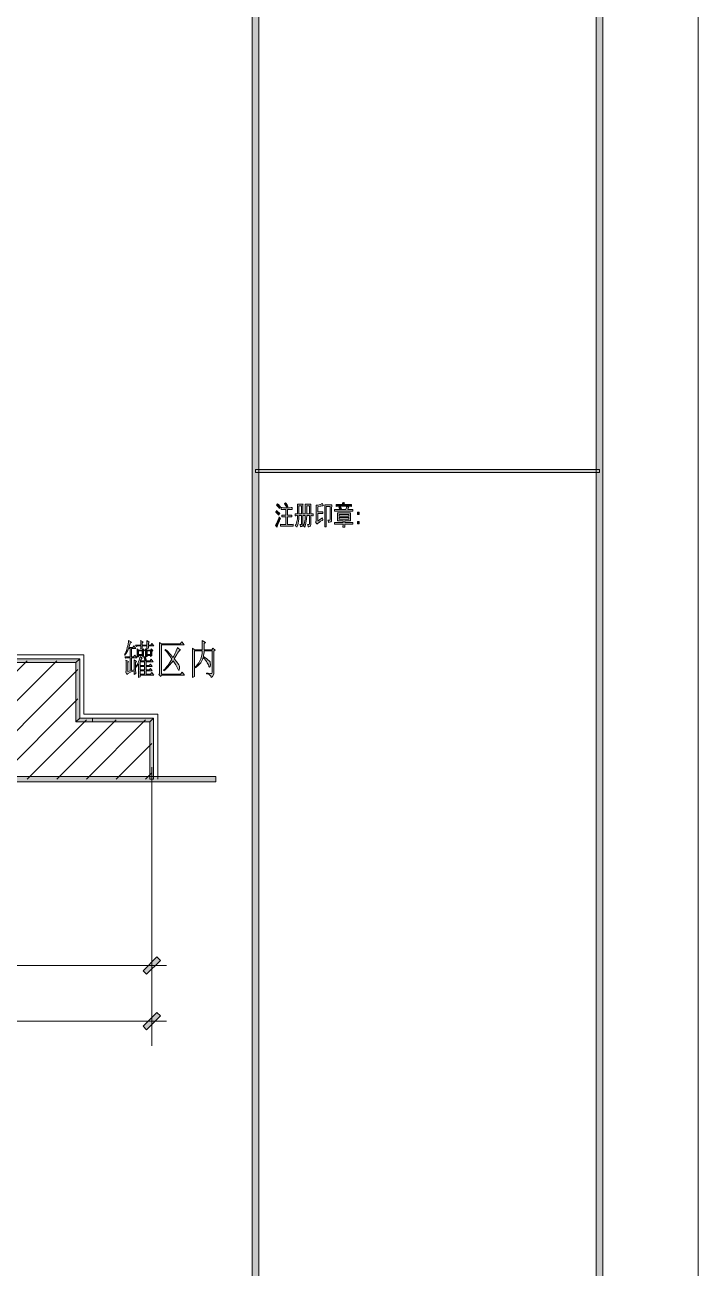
# Model space of a CAD drawing. Header units: millimetres. Extents: x 0 to 586, y 0 to 414.
# Drawn here: x 518.3 to 585.6, y 126.9 to 251.2 of the extents above; entities that cross this region are included whole.
import ezdxf

# ---------------------------------------------------------------- set-up
doc = ezdxf.new("R2010")
doc.units = ezdxf.units.MM

msp = doc.modelspace()

# ---------------------------------------------------------------- hatches: boundary and pattern name
h = msp.add_hatch(color=0)
h.dxf.hatch_style = 2
h.paths.add_polyline_path([(541.736139, 9.860139), (541.048222, 9.860139), (541.048222, 404.223361), (541.736139, 404.223361)])
h = msp.add_hatch(color=0)
h.dxf.hatch_style = 2
h.paths.add_polyline_path([(576.117861, 9.514417), (575.429944, 10.205861), (575.429944, 403.877639), (576.117861, 404.569083)])
h = msp.add_hatch(color=0)
h.dxf.hatch_style = 2
h.paths.add_polyline_path([(541.390417, 206.466722), (541.390417, 206.763056), (575.772139, 206.763056), (575.772139, 206.466722)])
h = msp.add_hatch(color=0)
h.dxf.hatch_style = 2
h.paths.add_polyline_path([(543.4965, 202.649667), (543.588222, 202.572056), (543.746972, 202.434472), (543.814, 202.370972), (543.792833, 202.335694), (543.743444, 202.243972), (543.715222, 202.187528), (543.641139, 202.275722), (543.485917, 202.423889), (543.404778, 202.487389), (543.429472, 202.515611), (543.475333, 202.600278)])
h = msp.add_hatch(color=0)
h.dxf.hatch_style = 2
h.paths.add_polyline_path([(543.59175, 203.341111), (543.683472, 203.249389), (543.828111, 203.083583), (543.8775, 203.013028), (543.842222, 202.97775), (543.789306, 202.900139), (543.768139, 202.857806), (543.704639, 202.960111), (543.56, 203.125917), (543.482389, 203.185889), (543.510611, 203.224694), (543.563528, 203.302306)])
h = msp.add_hatch(color=0)
h.dxf.hatch_style = 2
h.paths.add_polyline_path([(544.720639, 202.938944), (544.794722, 202.938944), (544.964056, 202.946), (545.059306, 202.949528), (545.059306, 202.7555), (544.957, 202.759028), (544.791194, 202.766083), (544.727694, 202.766083), (544.572472, 202.766083), (544.572472, 202.198111), (544.720639, 202.198111), (544.787667, 202.198111), (544.939361, 202.201639), (545.031083, 202.208694), (545.031083, 202.011139), (544.946417, 202.018194), (544.791194, 202.021722), (544.720639, 202.021722), (544.572472, 202.021722), (544.572472, 201.270306), (544.7665, 201.270306), (544.858222, 201.270306), (545.05225, 201.273833), (545.154556, 201.277361), (545.154556, 201.083333), (545.05225, 201.086861), (544.865278, 201.093917), (544.773556, 201.093917), (544.209111, 201.093917), (544.110333, 201.093917), (543.944528, 201.086861), (543.8775, 201.083333), (543.8775, 201.277361), (543.937472, 201.273833), (544.110333, 201.270306), (544.216167, 201.270306), (544.41725, 201.270306), (544.41725, 202.021722), (544.293778, 202.021722), (544.223222, 202.021722), (544.082111, 202.018194), (544.015083, 202.011139), (544.015083, 202.208694), (544.082111, 202.201639), (544.22675, 202.198111), (544.304361, 202.198111), (544.41725, 202.198111), (544.41725, 202.766083), (544.272611, 202.766083), (544.195, 202.766083), (544.039778, 202.759028), (543.962167, 202.7555), (543.962167, 202.949528), (544.039778, 202.946), (544.198528, 202.938944), (544.279667, 202.938944)])
h = msp.add_hatch(color=0)
h.dxf.hatch_style = 2
h.paths.add_polyline_path([(544.272611, 203.312889), (544.297306, 203.337583), (544.35375, 203.397556), (544.378444, 203.436361), (544.431361, 203.379917), (544.554833, 203.214111), (544.628917, 203.10475), (544.597167, 203.073), (544.533667, 203.005972), (544.505444, 202.970694), (544.438417, 203.080056), (544.322, 203.249389)])
h = msp.add_hatch(color=0)
h.paths.add_polyline_path([(546.135278, 203.302306), (546.13175, 203.224694), (546.128222, 203.037722), (546.128222, 202.928361), (546.128222, 202.321583), (546.368111, 202.321583), (546.368111, 202.938944), (546.368111, 203.037722), (546.364583, 203.217639), (546.361056, 203.302306), (546.932556, 203.302306), (546.929028, 203.228222), (546.9255, 203.044778), (546.9255, 202.928361), (546.9255, 202.321583), (546.978417, 202.321583), (547.094833, 202.325111), (547.158333, 202.332167), (547.158333, 202.134611), (547.091306, 202.141667), (546.974889, 202.145194), (546.9255, 202.145194), (546.9255, 201.340861), (546.9255, 201.249139), (546.897278, 201.132722), (546.869056, 201.108028), (546.837306, 201.086861), (546.727944, 201.041), (546.646806, 201.019833), (546.63975, 201.086861), (546.604472, 201.206806), (546.57625, 201.259722), (546.629167, 201.259722), (546.699722, 201.26325), (546.720889, 201.270306), (546.742056, 201.273833), (546.770278, 201.330278), (546.777333, 201.383194), (546.777333, 202.145194), (546.509222, 202.145194), (546.498639, 201.785361), (546.399861, 201.210333), (546.308139, 200.998667), (546.276389, 201.041), (546.202306, 201.097444), (546.159972, 201.115083), (546.251694, 201.277361), (546.354, 201.795944), (546.361056, 202.145194), (546.128222, 202.145194), (546.128222, 201.277361), (546.128222, 201.19975), (546.092944, 201.108028), (546.054139, 201.093917), (546.018861, 201.076278), (545.930667, 201.048056), (545.881278, 201.030417), (545.870694, 201.083333), (545.835417, 201.196222), (545.810722, 201.259722), (545.856583, 201.259722), (545.920083, 201.259722), (545.937722, 201.26325), (545.955361, 201.266778), (545.976528, 201.309111), (545.980056, 201.351444), (545.980056, 202.145194), (545.733111, 202.145194), (545.726056, 201.795944), (545.616694, 201.227972), (545.517917, 201.00925), (545.482639, 201.048056), (545.405028, 201.097444), (545.362694, 201.115083), (545.468528, 201.305583), (545.574361, 201.820639), (545.577889, 202.145194), (545.5285, 202.145194), (545.408556, 202.141667), (545.338, 202.134611), (545.338, 202.332167), (545.405028, 202.325111), (545.5285, 202.321583), (545.588472, 202.321583), (545.588472, 202.917778), (545.588472, 203.034194), (545.584944, 203.224694), (545.577889, 203.302306)])
h.paths.add_polyline_path([(546.777333, 202.321583), (546.777333, 203.115333), (546.516278, 203.115333), (546.516278, 202.321583)])
h.paths.add_polyline_path([(545.980056, 202.321583), (545.980056, 203.115333), (545.733111, 203.115333), (545.733111, 202.321583)])
h = msp.add_hatch(color=0)
h.dxf.hatch_style = 2
h.paths.add_polyline_path([(548.124944, 201.721861), (548.047333, 201.676), (547.895639, 201.577222), (547.818028, 201.520778), (547.743944, 201.467861), (547.588722, 201.351444), (547.507583, 201.287944), (547.479361, 201.344389), (547.426444, 201.450222), (547.398222, 201.496083), (547.415861, 201.510194), (547.444083, 201.584278), (547.451139, 201.640722), (547.451139, 202.72375), (547.451139, 202.871917), (547.447611, 203.101222), (547.444083, 203.178833), (547.486417, 203.178833), (547.634583, 203.207056), (547.740417, 203.235278), (547.849778, 203.2635), (548.005, 203.330528), (548.054389, 203.372861), (548.082611, 203.316417), (548.146111, 203.207056), (548.177861, 203.157667), (548.128472, 203.140028), (548.005, 203.111806), (547.927389, 203.094167), (547.853306, 203.080056), (547.691028, 203.048306), (547.606361, 203.034194), (547.606361, 202.526194), (547.793333, 202.526194), (547.867417, 202.526194), (548.029694, 202.53325), (548.117889, 202.536778), (548.117889, 202.353333), (548.03675, 202.356861), (547.874472, 202.360389), (547.793333, 202.360389), (547.606361, 202.360389), (547.606361, 201.598389), (547.775694, 201.711278), (548.008528, 201.884139), (548.072028, 201.940583), (548.079083, 201.884139), (548.107306, 201.774778)])
h = msp.add_hatch(color=0)
h.dxf.hatch_style = 2
h.paths.add_polyline_path([(549.006889, 203.217639), (549.003361, 203.111806), (548.999833, 202.893083), (548.999833, 202.783722), (548.999833, 201.785361), (548.999833, 201.690111), (548.975139, 201.577222), (548.950444, 201.552528), (548.92575, 201.527833), (548.795222, 201.4855), (548.689389, 201.464333), (548.685861, 201.527833), (548.650583, 201.640722), (548.618833, 201.690111), (548.67175, 201.690111), (548.752889, 201.697167), (548.781111, 201.700694), (548.812861, 201.70775), (548.848139, 201.753611), (548.851667, 201.795944), (548.851667, 203.044778), (548.467139, 203.044778), (548.467139, 201.041), (548.318972, 201.041), (548.3225, 201.171528), (548.326028, 201.439639), (548.326028, 201.577222), (548.326028, 202.7555), (548.326028, 202.868389), (548.3225, 203.101222), (548.318972, 203.217639)])
h = msp.add_hatch(color=0)
h.dxf.hatch_style = 2
h.paths.add_polyline_path([(550.809583, 202.7555), (550.887194, 202.7555), (551.038889, 202.759028), (551.112972, 202.766083), (551.112972, 202.579111), (551.038889, 202.582639), (550.887194, 202.589694), (550.809583, 202.589694), (549.596028, 202.589694), (549.521944, 202.589694), (549.373778, 202.582639), (549.299694, 202.579111), (549.299694, 202.766083), (549.377306, 202.759028), (549.525472, 202.7555), (549.596028, 202.7555), (550.432111, 202.7555), (550.460333, 202.85075), (550.495611, 202.995389), (550.499139, 203.044778), (550.541472, 203.034194), (550.647306, 203.005972), (550.710806, 202.991861), (550.693167, 202.967167), (550.661417, 202.907194), (550.647306, 202.871917), (550.633194, 202.840167), (550.6085, 202.780194), (550.601444, 202.7555)])
h = msp.add_hatch(color=0)
h.dxf.hatch_style = 2
h.paths.add_polyline_path([(550.238083, 203.454), (550.255722, 203.397556), (550.283944, 203.29525), (550.291, 203.249389), (550.749611, 203.249389), (550.802528, 203.249389), (550.915417, 203.252917), (550.971861, 203.259972), (550.971861, 203.073), (550.915417, 203.080056), (550.806056, 203.083583), (550.756667, 203.083583), (549.694806, 203.083583), (549.627778, 203.083583), (549.493722, 203.080056), (549.43375, 203.073), (549.43375, 203.259972), (549.511361, 203.252917), (549.638361, 203.249389), (549.68775, 203.249389), (550.107556, 203.249389), (550.107556, 203.274083), (550.086389, 203.362278), (550.06875, 203.425778), (550.1005, 203.436361), (550.188694, 203.450472)])
h = msp.add_hatch(color=0)
h.dxf.hatch_style = 2
h.paths.add_polyline_path([(549.712444, 202.981278), (549.747722, 202.995389), (549.828861, 203.027139), (549.874722, 203.044778), (549.895889, 202.991861), (549.948806, 202.889556), (549.9735, 202.836639), (549.927639, 202.822528), (549.8465, 202.790778), (549.811222, 202.773139), (549.786528, 202.833111), (549.733611, 202.935417)])
h = msp.add_hatch(color=0)
h.dxf.hatch_style = 2
h.paths.add_polyline_path([(543.8775, 201.855917), (543.835167, 201.764194), (543.739917, 201.527833), (543.687, 201.386722), (543.634083, 201.245611), (543.563528, 201.048056), (543.545889, 200.991611), (543.507083, 201.041), (543.418889, 201.129194), (543.373028, 201.164472), (543.415361, 201.217389), (543.514139, 201.393778), (543.567056, 201.520778), (543.6235, 201.647778), (543.71875, 201.891194), (543.761083, 202.011139), (543.789306, 201.965278), (543.84575, 201.887667)])
h = msp.add_hatch(color=0)
h.paths.add_polyline_path([(550.887194, 202.434472), (550.883667, 202.325111), (550.880139, 202.1205), (550.880139, 202.021722), (550.880139, 201.93), (550.883667, 201.732444), (550.887194, 201.630139), (550.308639, 201.630139), (550.308639, 201.464333), (550.802528, 201.464333), (550.876611, 201.464333), (551.035361, 201.471389), (551.120028, 201.474917), (551.120028, 201.287944), (551.038889, 201.295), (550.880139, 201.298528), (550.802528, 201.298528), (550.308639, 201.298528), (550.308639, 201.220917), (550.312167, 201.065694), (550.315694, 200.991611), (550.128722, 200.991611), (550.13225, 201.065694), (550.135778, 201.220917), (550.135778, 201.298528), (549.610139, 201.298528), (549.550167, 201.298528), (549.394944, 201.295), (549.299694, 201.287944), (549.299694, 201.474917), (549.391417, 201.471389), (549.539583, 201.464333), (549.603083, 201.464333), (550.135778, 201.464333), (550.135778, 201.630139), (549.578389, 201.630139), (549.581917, 201.732444), (549.588972, 201.933528), (549.588972, 202.032306), (549.588972, 202.131083), (549.581917, 202.332167), (549.578389, 202.434472)])
h.paths.add_polyline_path([(550.717861, 202.102861), (550.717861, 202.268667), (549.75125, 202.268667), (549.75125, 202.102861)])
h.paths.add_polyline_path([(550.717861, 201.795944), (550.717861, 201.951167), (549.75125, 201.951167), (549.75125, 201.795944)])
h = msp.add_hatch(color=0)
h.dxf.hatch_style = 2
h.paths.add_polyline_path([(551.762083, 202.268667), (551.582167, 202.268667), (551.582167, 202.497972), (551.762083, 202.497972)])
h = msp.add_hatch(color=0)
h.dxf.hatch_style = 2
h.paths.add_polyline_path([(551.762083, 201.319694), (551.582167, 201.319694), (551.582167, 201.545472), (551.762083, 201.545472)])
h = msp.add_hatch(color=0)
h.dxf.hatch_style = 2
h.paths.add_polyline_path([(529.251333, 186.72175), (529.251333, 187.723639), (529.491222, 187.582528), (529.403028, 187.459056), (529.403028, 187.332056), (529.403028, 187.035722), (529.403028, 186.862861), (529.403028, 186.69), (529.410083, 186.446583), (529.413611, 186.376028), (529.251333, 186.280778), (529.251333, 186.640611), (528.969111, 186.53125), (528.598694, 186.344278), (528.5105, 186.266667), (528.411722, 186.4995), (528.429361, 186.53125), (528.450528, 186.619444), (528.450528, 186.672361), (528.450528, 187.049833), (528.443472, 187.568417), (528.436417, 187.709528), (528.701, 187.568417), (528.612806, 187.473167), (528.612806, 186.563), (528.849167, 186.6265), (528.849167, 187.945889), (528.725694, 187.945889), (528.644556, 187.945889), (528.492861, 187.921194), (528.422306, 187.8965), (528.309417, 188.037611), (528.849167, 188.037611), (528.849167, 188.870167), (528.686889, 188.870167), (528.612806, 188.683194), (528.436417, 188.344528), (528.337639, 188.196361), (528.298833, 188.228111), (528.387028, 188.408028), (528.521083, 188.771389), (528.566944, 188.958361), (528.616333, 189.141806), (528.679833, 189.491056), (528.701, 189.656861), (528.976167, 189.484), (528.873861, 189.402861), (528.831528, 189.279389), (528.750389, 189.060667), (528.711583, 188.965417), (529.11375, 188.965417), (529.24075, 189.120639), (529.427722, 188.870167), (529.000861, 188.870167), (529.000861, 188.037611), (529.17725, 188.037611), (529.314833, 188.210472), (529.515917, 187.945889), (529.000861, 187.945889), (529.000861, 186.65825)])
h = msp.add_hatch(color=0)
h.dxf.hatch_style = 2
h.paths.add_polyline_path([(530.531917, 189.215889), (530.531917, 189.349944), (530.524861, 189.568667), (530.517806, 189.656861), (530.771806, 189.512222), (530.683611, 189.402861), (530.683611, 189.215889), (530.909389, 189.215889), (531.032861, 189.371111), (531.223361, 189.120639), (530.683611, 189.120639), (530.683611, 189.081833), (530.687139, 188.979528), (530.694194, 188.916028), (530.531917, 188.838417), (530.531917, 189.120639), (530.06625, 189.120639), (530.06625, 188.916028), (529.903972, 188.824306), (529.911028, 188.916028), (529.918083, 189.064194), (529.918083, 189.120639), (529.805194, 189.120639), (529.724056, 189.120639), (529.572361, 189.095944), (529.501806, 189.074778), (529.388917, 189.215889), (529.918083, 189.215889), (529.918083, 189.371111), (529.911028, 189.600417), (529.903972, 189.670972), (530.154444, 189.543972), (530.06625, 189.434611), (530.06625, 189.215889)])
h = msp.add_hatch(color=0)
h.dxf.hatch_style = 2
h.paths.add_polyline_path([(531.974778, 189.32525), (533.8445, 189.32525), (534.020889, 189.543972), (534.25725, 189.23), (531.974778, 189.23), (531.974778, 186.298417), (533.893889, 186.298417), (534.070278, 186.517139), (534.296056, 186.203167), (531.988889, 186.203167), (531.911278, 186.062056), (531.724306, 186.252556), (531.798389, 186.344278), (531.798389, 188.933667), (531.798389, 189.004222), (531.791333, 189.268806), (531.787806, 189.466361)])
h = msp.add_hatch(color=0)
h.dxf.hatch_style = 2
h.paths.add_polyline_path([(532.376944, 188.774917), (532.546278, 188.619694), (532.92375, 188.217528), (533.128361, 187.974111), (533.2095, 188.115222), (533.350611, 188.386861), (533.410583, 188.517389), (533.470556, 188.644389), (533.562278, 188.870167), (533.594028, 188.961889), (533.883306, 188.711417), (533.826861, 188.697306), (533.689278, 188.545611), (533.604611, 188.408028), (533.523472, 188.270444), (533.354139, 187.984694), (533.265944, 187.833), (533.491722, 187.568417), (533.738667, 187.22975), (533.756306, 187.159194), (533.773944, 187.088639), (533.795111, 186.979278), (533.795111, 186.940472), (533.795111, 186.901667), (533.777472, 186.820528), (533.763361, 186.774667), (533.745722, 186.732333), (533.724556, 186.69), (533.699861, 186.69), (533.650472, 186.767611), (533.618722, 186.845222), (533.569333, 186.954583), (533.4635, 187.155667), (533.410583, 187.247389), (533.357667, 187.335583), (533.230667, 187.536667), (533.153056, 187.646028), (533.022528, 187.466111), (532.772056, 187.159194), (532.652111, 187.035722), (532.532167, 186.908722), (532.3205, 186.714694), (532.22525, 186.644139), (532.200556, 186.69), (532.313444, 186.806417), (532.528639, 187.053361), (532.627417, 187.183889), (532.726194, 187.314417), (532.927278, 187.621333), (533.029583, 187.804778), (532.86025, 188.05525), (532.514528, 188.517389), (532.338139, 188.729056)])
h = msp.add_hatch(color=0)
h.paths.add_polyline_path([(535.086278, 185.952694), (535.093333, 186.157306), (535.100389, 186.495972), (535.100389, 186.6265), (535.100389, 188.1505), (535.100389, 188.408028), (535.093333, 188.774917), (535.086278, 188.884278), (535.276778, 188.729056), (536.067, 188.729056), (536.070528, 188.947778), (536.070528, 189.409917), (536.067, 189.653333), (536.391556, 189.466361), (536.268083, 189.357), (536.268083, 189.19825), (536.261028, 188.884278), (536.253972, 188.729056), (537.0195, 188.729056), (537.132389, 188.901917), (537.344056, 188.697306), (537.231167, 188.587944), (537.231167, 186.485389), (537.238222, 186.305472), (537.093583, 186.055), (536.945417, 185.984444), (536.938361, 186.111444), (536.712583, 186.291361), (536.493861, 186.344278), (536.493861, 186.407778), (536.663194, 186.393667), (536.888972, 186.376028), (536.948944, 186.376028), (537.008917, 186.376028), (537.061833, 186.517139), (537.058306, 186.65825), (537.058306, 188.633806), (536.253972, 188.633806), (536.239861, 188.471528), (536.204583, 188.178722), (536.179889, 188.05525), (536.5115, 187.818889), (536.853694, 187.522556), (536.86075, 187.459056), (536.871333, 187.395556), (536.881917, 187.29325), (536.881917, 187.254444), (536.881917, 187.190944), (536.86075, 187.095694), (536.843111, 187.060417), (536.825472, 187.025139), (536.800778, 186.989861), (536.776083, 186.989861), (536.737278, 187.060417), (536.719639, 187.130972), (536.680833, 187.22975), (536.564417, 187.448472), (536.486806, 187.561361), (536.409194, 187.67425), (536.239861, 187.882389), (536.151667, 187.977639), (536.091694, 187.780083), (535.90825, 187.448472), (535.788306, 187.310889), (535.671889, 187.173306), (535.414361, 186.965167), (535.276778, 186.894611), (535.276778, 186.079694)])
h.paths.add_polyline_path([(535.276778, 188.633806), (535.276778, 186.972222), (535.446111, 187.088639), (535.721278, 187.42025), (535.827111, 187.631917), (535.932944, 187.843583), (536.052889, 188.344528), (536.067, 188.633806)])
h = msp.add_hatch(color=0)
h.dxf.hatch_style = 2
h.paths.add_polyline_path([(516.046861, 187.455528), (516.417278, 187.825944), (523.8115, 187.825944), (523.441083, 187.455528)])
h = msp.add_hatch(color=0)
h.dxf.hatch_style = 2
h.paths.add_polyline_path([(523.441083, 187.455528), (523.8115, 187.825944), (523.8115, 181.909861), (523.441083, 181.539444)])
h = msp.add_hatch(color=0)
h.paths.add_polyline_path([(529.702889, 187.332056), (529.639389, 187.247389), (529.515917, 187.088639), (529.452417, 187.018083), (529.427722, 187.067472), (529.508861, 187.190944), (529.642917, 187.448472), (529.695833, 187.575472), (529.752278, 187.706), (529.836944, 187.952944), (529.865167, 188.069361), (530.06625, 187.8965), (530.030972, 187.86475), (529.971, 187.80125), (529.949833, 187.765972), (529.925139, 187.730694), (529.886333, 187.663667), (529.865167, 187.631917), (530.845889, 187.631917), (530.969361, 187.787139), (531.159861, 187.536667), (530.457833, 187.536667), (530.457833, 187.176833), (530.771806, 187.176833), (530.884694, 187.317944), (531.057556, 187.081583), (530.457833, 187.081583), (530.457833, 186.739389), (530.771806, 186.739389), (530.884694, 186.8805), (531.057556, 186.644139), (530.457833, 186.644139), (530.457833, 186.298417), (530.895278, 186.298417), (531.022278, 186.453639), (531.20925, 186.203167), (529.854583, 186.203167), (529.854583, 186.047944), (529.692306, 185.952694), (529.695833, 186.1185), (529.702889, 186.806417)])
h.paths.add_polyline_path([(529.854583, 187.536667), (529.854583, 187.176833), (530.306139, 187.176833), (530.306139, 187.536667)])
h.paths.add_polyline_path([(529.854583, 186.644139), (529.854583, 186.298417), (530.306139, 186.298417), (530.306139, 186.644139)])
h.paths.add_polyline_path([(529.854583, 187.081583), (529.854583, 186.739389), (530.306139, 186.739389), (530.306139, 187.081583)])
h = msp.add_hatch(color=0)
h.paths.add_polyline_path([(529.554722, 187.995278), (529.55825, 188.104639), (529.565306, 188.316306), (529.565306, 188.418611), (529.565306, 188.517389), (529.55825, 188.722), (529.554722, 188.824306), (529.702889, 188.714944), (530.041556, 188.714944), (530.143861, 188.841944), (530.281444, 188.669083), (530.19325, 188.587944), (530.19325, 188.418611), (530.200306, 188.189306), (530.207361, 188.136389), (530.055667, 188.05525), (530.055667, 188.164611), (529.702889, 188.164611), (529.702889, 188.041139)])
h.paths.add_polyline_path([(529.702889, 188.619694), (529.702889, 188.259861), (530.055667, 188.259861), (530.055667, 188.619694)])
h = msp.add_hatch(color=0)
h.dxf.hatch_style = 2
h.paths.add_polyline_path([(530.217944, 188.072889), (530.292028, 188.016444), (530.390806, 187.931778), (530.411972, 187.900028), (530.433139, 187.868278), (530.454306, 187.804778), (530.450778, 187.773028), (530.44725, 187.741278), (530.429611, 187.695417), (530.411972, 187.677778), (530.397861, 187.663667), (530.369639, 187.646028), (530.355528, 187.646028), (530.337889, 187.646028), (530.313194, 187.709528), (530.306139, 187.773028), (530.2885, 187.850639), (530.232056, 187.99175), (530.19325, 188.05525)])
h = msp.add_hatch(color=0)
h.paths.add_polyline_path([(530.394333, 188.009389), (530.401389, 188.111694), (530.404917, 188.316306), (530.404917, 188.418611), (530.404917, 188.517389), (530.401389, 188.722), (530.394333, 188.824306), (530.546028, 188.714944), (530.884694, 188.714944), (530.969361, 188.841944), (531.121056, 188.669083), (531.022278, 188.573833), (531.022278, 188.408028), (531.025806, 188.196361), (531.032861, 188.1505), (530.884694, 188.05525), (530.884694, 188.164611), (530.546028, 188.164611), (530.546028, 188.072889)])
h.paths.add_polyline_path([(530.546028, 188.619694), (530.546028, 188.259861), (530.884694, 188.259861), (530.884694, 188.619694)])
h = msp.add_hatch(color=0)
h.dxf.hatch_style = 2
h.paths.add_polyline_path([(523.441083, 181.539444), (523.8115, 181.909861), (525.102667, 181.909861), (525.102667, 181.539444)])
h = msp.add_hatch(color=0)
h.dxf.hatch_style = 2
h.paths.add_polyline_path([(525.102667, 181.539444), (525.102667, 181.909861), (531.205722, 181.909861), (530.835306, 181.539444)])
h = msp.add_hatch(color=0)
h.dxf.hatch_style = 2
h.paths.add_polyline_path([(530.835306, 181.539444), (531.205722, 181.909861), (531.205722, 175.806806), (530.835306, 175.806806)])
h = msp.add_hatch(color=0)
h.dxf.hatch_style = 2
h.paths.add_polyline_path([(491.676972, 175.531639), (491.676972, 176.0855), (537.43225, 176.0855), (537.43225, 175.531639)])
h = msp.add_hatch(color=0)
h.dxf.hatch_style = 2
h.paths.add_polyline_path([(530.503694, 156.319361), (530.154444, 156.668611), (531.537333, 158.047972), (531.883056, 157.698722)])
h = msp.add_hatch(color=0)
h.dxf.hatch_style = 2
h.paths.add_polyline_path([(530.503694, 150.763111), (530.154444, 151.112361), (531.537333, 152.491722), (531.883056, 152.146)])

# ---------------------------------------------------------------- linework, layer by layer
at = {"color": 0, "lineweight": 0}
for points in [[(0, 0), (585.632278, 0), (585.632278, 414.0835), (0, 414.0835)], [(541.736139, 9.860139), (541.048222, 9.860139), (541.048222, 404.223361), (541.736139, 404.223361)], [(576.117861, 9.514417), (575.429944, 10.205861), (575.429944, 403.877639), (576.117861, 404.569083)], [(541.390417, 206.466722), (541.390417, 206.763056), (575.772139, 206.763056), (575.772139, 206.466722)], [(543.4965, 202.649667), (543.588222, 202.572056), (543.746972, 202.434472), (543.814, 202.370972), (543.792833, 202.335694), (543.743444, 202.243972), (543.715222, 202.187528), (543.641139, 202.275722), (543.485917, 202.423889), (543.404778, 202.487389), (543.429472, 202.515611), (543.475333, 202.600278)], [(543.59175, 203.341111), (543.683472, 203.249389), (543.828111, 203.083583), (543.8775, 203.013028), (543.842222, 202.97775), (543.789306, 202.900139), (543.768139, 202.857806), (543.704639, 202.960111), (543.56, 203.125917), (543.482389, 203.185889), (543.510611, 203.224694), (543.563528, 203.302306)], [(544.720639, 202.938944), (544.794722, 202.938944), (544.964056, 202.946), (545.059306, 202.949528), (545.059306, 202.7555), (544.957, 202.759028), (544.791194, 202.766083), (544.727694, 202.766083), (544.572472, 202.766083), (544.572472, 202.198111), (544.720639, 202.198111), (544.787667, 202.198111), (544.939361, 202.201639), (545.031083, 202.208694), (545.031083, 202.011139), (544.946417, 202.018194), (544.791194, 202.021722), (544.720639, 202.021722), (544.572472, 202.021722), (544.572472, 201.270306), (544.7665, 201.270306), (544.858222, 201.270306), (545.05225, 201.273833), (545.154556, 201.277361), (545.154556, 201.083333), (545.05225, 201.086861), (544.865278, 201.093917), (544.773556, 201.093917), (544.209111, 201.093917), (544.110333, 201.093917), (543.944528, 201.086861), (543.8775, 201.083333), (543.8775, 201.277361), (543.937472, 201.273833), (544.110333, 201.270306), (544.216167, 201.270306), (544.41725, 201.270306), (544.41725, 202.021722), (544.293778, 202.021722), (544.223222, 202.021722), (544.082111, 202.018194), (544.015083, 202.011139), (544.015083, 202.208694), (544.082111, 202.201639), (544.22675, 202.198111), (544.304361, 202.198111), (544.41725, 202.198111), (544.41725, 202.766083), (544.272611, 202.766083), (544.195, 202.766083), (544.039778, 202.759028), (543.962167, 202.7555), (543.962167, 202.949528), (544.039778, 202.946), (544.198528, 202.938944), (544.279667, 202.938944)], [(544.272611, 203.312889), (544.297306, 203.337583), (544.35375, 203.397556), (544.378444, 203.436361), (544.431361, 203.379917), (544.554833, 203.214111), (544.628917, 203.10475), (544.597167, 203.073), (544.533667, 203.005972), (544.505444, 202.970694), (544.438417, 203.080056), (544.322, 203.249389)], [(546.135278, 203.302306), (546.13175, 203.224694), (546.128222, 203.037722), (546.128222, 202.928361), (546.128222, 202.321583), (546.368111, 202.321583), (546.368111, 202.938944), (546.368111, 203.037722), (546.364583, 203.217639), (546.361056, 203.302306), (546.932556, 203.302306), (546.929028, 203.228222), (546.9255, 203.044778), (546.9255, 202.928361), (546.9255, 202.321583), (546.978417, 202.321583), (547.094833, 202.325111), (547.158333, 202.332167), (547.158333, 202.134611), (547.091306, 202.141667), (546.974889, 202.145194), (546.9255, 202.145194), (546.9255, 201.340861), (546.9255, 201.249139), (546.897278, 201.132722), (546.869056, 201.108028), (546.837306, 201.086861), (546.727944, 201.041), (546.646806, 201.019833), (546.63975, 201.086861), (546.604472, 201.206806), (546.57625, 201.259722), (546.629167, 201.259722), (546.699722, 201.26325), (546.720889, 201.270306), (546.742056, 201.273833), (546.770278, 201.330278), (546.777333, 201.383194), (546.777333, 202.145194), (546.509222, 202.145194), (546.498639, 201.785361), (546.399861, 201.210333), (546.308139, 200.998667), (546.276389, 201.041), (546.202306, 201.097444), (546.159972, 201.115083), (546.251694, 201.277361), (546.354, 201.795944), (546.361056, 202.145194), (546.128222, 202.145194), (546.128222, 201.277361), (546.128222, 201.19975), (546.092944, 201.108028), (546.054139, 201.093917), (546.018861, 201.076278), (545.930667, 201.048056), (545.881278, 201.030417), (545.870694, 201.083333), (545.835417, 201.196222), (545.810722, 201.259722), (545.856583, 201.259722), (545.920083, 201.259722), (545.937722, 201.26325), (545.955361, 201.266778), (545.976528, 201.309111), (545.980056, 201.351444), (545.980056, 202.145194), (545.733111, 202.145194), (545.726056, 201.795944), (545.616694, 201.227972), (545.517917, 201.00925), (545.482639, 201.048056), (545.405028, 201.097444), (545.362694, 201.115083), (545.468528, 201.305583), (545.574361, 201.820639), (545.577889, 202.145194), (545.5285, 202.145194), (545.408556, 202.141667), (545.338, 202.134611), (545.338, 202.332167), (545.405028, 202.325111), (545.5285, 202.321583), (545.588472, 202.321583), (545.588472, 202.917778), (545.588472, 203.034194), (545.584944, 203.224694), (545.577889, 203.302306)], [(545.980056, 202.321583), (545.980056, 203.115333), (545.733111, 203.115333), (545.733111, 202.321583)], [(546.777333, 202.321583), (546.777333, 203.115333), (546.516278, 203.115333), (546.516278, 202.321583)], [(548.124944, 201.721861), (548.047333, 201.676), (547.895639, 201.577222), (547.818028, 201.520778), (547.743944, 201.467861), (547.588722, 201.351444), (547.507583, 201.287944), (547.479361, 201.344389), (547.426444, 201.450222), (547.398222, 201.496083), (547.415861, 201.510194), (547.444083, 201.584278), (547.451139, 201.640722), (547.451139, 202.72375), (547.451139, 202.871917), (547.447611, 203.101222), (547.444083, 203.178833), (547.486417, 203.178833), (547.634583, 203.207056), (547.740417, 203.235278), (547.849778, 203.2635), (548.005, 203.330528), (548.054389, 203.372861), (548.082611, 203.316417), (548.146111, 203.207056), (548.177861, 203.157667), (548.128472, 203.140028), (548.005, 203.111806), (547.927389, 203.094167), (547.853306, 203.080056), (547.691028, 203.048306), (547.606361, 203.034194), (547.606361, 202.526194), (547.793333, 202.526194), (547.867417, 202.526194), (548.029694, 202.53325), (548.117889, 202.536778), (548.117889, 202.353333), (548.03675, 202.356861), (547.874472, 202.360389), (547.793333, 202.360389), (547.606361, 202.360389), (547.606361, 201.598389), (547.775694, 201.711278), (548.008528, 201.884139), (548.072028, 201.940583), (548.079083, 201.884139), (548.107306, 201.774778)], [(549.006889, 203.217639), (549.003361, 203.111806), (548.999833, 202.893083), (548.999833, 202.783722), (548.999833, 201.785361), (548.999833, 201.690111), (548.975139, 201.577222), (548.950444, 201.552528), (548.92575, 201.527833), (548.795222, 201.4855), (548.689389, 201.464333), (548.685861, 201.527833), (548.650583, 201.640722), (548.618833, 201.690111), (548.67175, 201.690111), (548.752889, 201.697167), (548.781111, 201.700694), (548.812861, 201.70775), (548.848139, 201.753611), (548.851667, 201.795944), (548.851667, 203.044778), (548.467139, 203.044778), (548.467139, 201.041), (548.318972, 201.041), (548.3225, 201.171528), (548.326028, 201.439639), (548.326028, 201.577222), (548.326028, 202.7555), (548.326028, 202.868389), (548.3225, 203.101222), (548.318972, 203.217639)], [(550.809583, 202.7555), (550.887194, 202.7555), (551.038889, 202.759028), (551.112972, 202.766083), (551.112972, 202.579111), (551.038889, 202.582639), (550.887194, 202.589694), (550.809583, 202.589694), (549.596028, 202.589694), (549.521944, 202.589694), (549.373778, 202.582639), (549.299694, 202.579111), (549.299694, 202.766083), (549.377306, 202.759028), (549.525472, 202.7555), (549.596028, 202.7555), (550.432111, 202.7555), (550.460333, 202.85075), (550.495611, 202.995389), (550.499139, 203.044778), (550.541472, 203.034194), (550.647306, 203.005972), (550.710806, 202.991861), (550.693167, 202.967167), (550.661417, 202.907194), (550.647306, 202.871917), (550.633194, 202.840167), (550.6085, 202.780194), (550.601444, 202.7555)], [(550.238083, 203.454), (550.255722, 203.397556), (550.283944, 203.29525), (550.291, 203.249389), (550.749611, 203.249389), (550.802528, 203.249389), (550.915417, 203.252917), (550.971861, 203.259972), (550.971861, 203.073), (550.915417, 203.080056), (550.806056, 203.083583), (550.756667, 203.083583), (549.694806, 203.083583), (549.627778, 203.083583), (549.493722, 203.080056), (549.43375, 203.073), (549.43375, 203.259972), (549.511361, 203.252917), (549.638361, 203.249389), (549.68775, 203.249389), (550.107556, 203.249389), (550.107556, 203.274083), (550.086389, 203.362278), (550.06875, 203.425778), (550.1005, 203.436361), (550.188694, 203.450472)], [(549.712444, 202.981278), (549.747722, 202.995389), (549.828861, 203.027139), (549.874722, 203.044778), (549.895889, 202.991861), (549.948806, 202.889556), (549.9735, 202.836639), (549.927639, 202.822528), (549.8465, 202.790778), (549.811222, 202.773139), (549.786528, 202.833111), (549.733611, 202.935417)], [(543.8775, 201.855917), (543.835167, 201.764194), (543.739917, 201.527833), (543.687, 201.386722), (543.634083, 201.245611), (543.563528, 201.048056), (543.545889, 200.991611), (543.507083, 201.041), (543.418889, 201.129194), (543.373028, 201.164472), (543.415361, 201.217389), (543.514139, 201.393778), (543.567056, 201.520778), (543.6235, 201.647778), (543.71875, 201.891194), (543.761083, 202.011139), (543.789306, 201.965278), (543.84575, 201.887667)], [(550.887194, 202.434472), (550.883667, 202.325111), (550.880139, 202.1205), (550.880139, 202.021722), (550.880139, 201.93), (550.883667, 201.732444), (550.887194, 201.630139), (550.308639, 201.630139), (550.308639, 201.464333), (550.802528, 201.464333), (550.876611, 201.464333), (551.035361, 201.471389), (551.120028, 201.474917), (551.120028, 201.287944), (551.038889, 201.295), (550.880139, 201.298528), (550.802528, 201.298528), (550.308639, 201.298528), (550.308639, 201.220917), (550.312167, 201.065694), (550.315694, 200.991611), (550.128722, 200.991611), (550.13225, 201.065694), (550.135778, 201.220917), (550.135778, 201.298528), (549.610139, 201.298528), (549.550167, 201.298528), (549.394944, 201.295), (549.299694, 201.287944), (549.299694, 201.474917), (549.391417, 201.471389), (549.539583, 201.464333), (549.603083, 201.464333), (550.135778, 201.464333), (550.135778, 201.630139), (549.578389, 201.630139), (549.581917, 201.732444), (549.588972, 201.933528), (549.588972, 202.032306), (549.588972, 202.131083), (549.581917, 202.332167), (549.578389, 202.434472)], [(550.717861, 202.102861), (550.717861, 202.268667), (549.75125, 202.268667), (549.75125, 202.102861)], [(550.717861, 201.795944), (550.717861, 201.951167), (549.75125, 201.951167), (549.75125, 201.795944)], [(551.762083, 202.268667), (551.582167, 202.268667), (551.582167, 202.497972), (551.762083, 202.497972)], [(551.762083, 201.319694), (551.582167, 201.319694), (551.582167, 201.545472), (551.762083, 201.545472)], [(529.251333, 186.72175), (529.251333, 187.723639), (529.491222, 187.582528), (529.403028, 187.459056), (529.403028, 187.332056), (529.403028, 187.035722), (529.403028, 186.862861), (529.403028, 186.69), (529.410083, 186.446583), (529.413611, 186.376028), (529.251333, 186.280778), (529.251333, 186.640611), (528.969111, 186.53125), (528.598694, 186.344278), (528.5105, 186.266667), (528.411722, 186.4995), (528.429361, 186.53125), (528.450528, 186.619444), (528.450528, 186.672361), (528.450528, 187.049833), (528.443472, 187.568417), (528.436417, 187.709528), (528.701, 187.568417), (528.612806, 187.473167), (528.612806, 186.563), (528.849167, 186.6265), (528.849167, 187.945889), (528.725694, 187.945889), (528.644556, 187.945889), (528.492861, 187.921194), (528.422306, 187.8965), (528.309417, 188.037611), (528.849167, 188.037611), (528.849167, 188.870167), (528.686889, 188.870167), (528.612806, 188.683194), (528.436417, 188.344528), (528.337639, 188.196361), (528.298833, 188.228111), (528.387028, 188.408028), (528.521083, 188.771389), (528.566944, 188.958361), (528.616333, 189.141806), (528.679833, 189.491056), (528.701, 189.656861), (528.976167, 189.484), (528.873861, 189.402861), (528.831528, 189.279389), (528.750389, 189.060667), (528.711583, 188.965417), (529.11375, 188.965417), (529.24075, 189.120639), (529.427722, 188.870167), (529.000861, 188.870167), (529.000861, 188.037611), (529.17725, 188.037611), (529.314833, 188.210472), (529.515917, 187.945889), (529.000861, 187.945889), (529.000861, 186.65825)], [(530.531917, 189.215889), (530.531917, 189.349944), (530.524861, 189.568667), (530.517806, 189.656861), (530.771806, 189.512222), (530.683611, 189.402861), (530.683611, 189.215889), (530.909389, 189.215889), (531.032861, 189.371111), (531.223361, 189.120639), (530.683611, 189.120639), (530.683611, 189.081833), (530.687139, 188.979528), (530.694194, 188.916028), (530.531917, 188.838417), (530.531917, 189.120639), (530.06625, 189.120639), (530.06625, 188.916028), (529.903972, 188.824306), (529.911028, 188.916028), (529.918083, 189.064194), (529.918083, 189.120639), (529.805194, 189.120639), (529.724056, 189.120639), (529.572361, 189.095944), (529.501806, 189.074778), (529.388917, 189.215889), (529.918083, 189.215889), (529.918083, 189.371111), (529.911028, 189.600417), (529.903972, 189.670972), (530.154444, 189.543972), (530.06625, 189.434611), (530.06625, 189.215889)], [(531.974778, 189.32525), (533.8445, 189.32525), (534.020889, 189.543972), (534.25725, 189.23), (531.974778, 189.23), (531.974778, 186.298417), (533.893889, 186.298417), (534.070278, 186.517139), (534.296056, 186.203167), (531.988889, 186.203167), (531.911278, 186.062056), (531.724306, 186.252556), (531.798389, 186.344278), (531.798389, 188.933667), (531.798389, 189.004222), (531.791333, 189.268806), (531.787806, 189.466361)], [(532.376944, 188.774917), (532.546278, 188.619694), (532.92375, 188.217528), (533.128361, 187.974111), (533.2095, 188.115222), (533.350611, 188.386861), (533.410583, 188.517389), (533.470556, 188.644389), (533.562278, 188.870167), (533.594028, 188.961889), (533.883306, 188.711417), (533.826861, 188.697306), (533.689278, 188.545611), (533.604611, 188.408028), (533.523472, 188.270444), (533.354139, 187.984694), (533.265944, 187.833), (533.491722, 187.568417), (533.738667, 187.22975), (533.756306, 187.159194), (533.773944, 187.088639), (533.795111, 186.979278), (533.795111, 186.940472), (533.795111, 186.901667), (533.777472, 186.820528), (533.763361, 186.774667), (533.745722, 186.732333), (533.724556, 186.69), (533.699861, 186.69), (533.650472, 186.767611), (533.618722, 186.845222), (533.569333, 186.954583), (533.4635, 187.155667), (533.410583, 187.247389), (533.357667, 187.335583), (533.230667, 187.536667), (533.153056, 187.646028), (533.022528, 187.466111), (532.772056, 187.159194), (532.652111, 187.035722), (532.532167, 186.908722), (532.3205, 186.714694), (532.22525, 186.644139), (532.200556, 186.69), (532.313444, 186.806417), (532.528639, 187.053361), (532.627417, 187.183889), (532.726194, 187.314417), (532.927278, 187.621333), (533.029583, 187.804778), (532.86025, 188.05525), (532.514528, 188.517389), (532.338139, 188.729056)], [(535.086278, 185.952694), (535.093333, 186.157306), (535.100389, 186.495972), (535.100389, 186.6265), (535.100389, 188.1505), (535.100389, 188.408028), (535.093333, 188.774917), (535.086278, 188.884278), (535.276778, 188.729056), (536.067, 188.729056), (536.070528, 188.947778), (536.070528, 189.409917), (536.067, 189.653333), (536.391556, 189.466361), (536.268083, 189.357), (536.268083, 189.19825), (536.261028, 188.884278), (536.253972, 188.729056), (537.0195, 188.729056), (537.132389, 188.901917), (537.344056, 188.697306), (537.231167, 188.587944), (537.231167, 186.485389), (537.238222, 186.305472), (537.093583, 186.055), (536.945417, 185.984444), (536.938361, 186.111444), (536.712583, 186.291361), (536.493861, 186.344278), (536.493861, 186.407778), (536.663194, 186.393667), (536.888972, 186.376028), (536.948944, 186.376028), (537.008917, 186.376028), (537.061833, 186.517139), (537.058306, 186.65825), (537.058306, 188.633806), (536.253972, 188.633806), (536.239861, 188.471528), (536.204583, 188.178722), (536.179889, 188.05525), (536.5115, 187.818889), (536.853694, 187.522556), (536.86075, 187.459056), (536.871333, 187.395556), (536.881917, 187.29325), (536.881917, 187.254444), (536.881917, 187.190944), (536.86075, 187.095694), (536.843111, 187.060417), (536.825472, 187.025139), (536.800778, 186.989861), (536.776083, 186.989861), (536.737278, 187.060417), (536.719639, 187.130972), (536.680833, 187.22975), (536.564417, 187.448472), (536.486806, 187.561361), (536.409194, 187.67425), (536.239861, 187.882389), (536.151667, 187.977639), (536.091694, 187.780083), (535.90825, 187.448472), (535.788306, 187.310889), (535.671889, 187.173306), (535.414361, 186.965167), (535.276778, 186.894611), (535.276778, 186.079694)], [(516.046861, 187.455528), (516.417278, 187.825944), (523.8115, 187.825944), (523.441083, 187.455528)], [(523.441083, 187.455528), (523.8115, 187.825944), (523.8115, 181.909861), (523.441083, 181.539444)], [(529.702889, 187.332056), (529.639389, 187.247389), (529.515917, 187.088639), (529.452417, 187.018083), (529.427722, 187.067472), (529.508861, 187.190944), (529.642917, 187.448472), (529.695833, 187.575472), (529.752278, 187.706), (529.836944, 187.952944), (529.865167, 188.069361), (530.06625, 187.8965), (530.030972, 187.86475), (529.971, 187.80125), (529.949833, 187.765972), (529.925139, 187.730694), (529.886333, 187.663667), (529.865167, 187.631917), (530.845889, 187.631917), (530.969361, 187.787139), (531.159861, 187.536667), (530.457833, 187.536667), (530.457833, 187.176833), (530.771806, 187.176833), (530.884694, 187.317944), (531.057556, 187.081583), (530.457833, 187.081583), (530.457833, 186.739389), (530.771806, 186.739389), (530.884694, 186.8805), (531.057556, 186.644139), (530.457833, 186.644139), (530.457833, 186.298417), (530.895278, 186.298417), (531.022278, 186.453639), (531.20925, 186.203167), (529.854583, 186.203167), (529.854583, 186.047944), (529.692306, 185.952694), (529.695833, 186.1185), (529.702889, 186.806417)], [(529.554722, 187.995278), (529.55825, 188.104639), (529.565306, 188.316306), (529.565306, 188.418611), (529.565306, 188.517389), (529.55825, 188.722), (529.554722, 188.824306), (529.702889, 188.714944), (530.041556, 188.714944), (530.143861, 188.841944), (530.281444, 188.669083), (530.19325, 188.587944), (530.19325, 188.418611), (530.200306, 188.189306), (530.207361, 188.136389), (530.055667, 188.05525), (530.055667, 188.164611), (529.702889, 188.164611), (529.702889, 188.041139)], [(529.702889, 188.619694), (529.702889, 188.259861), (530.055667, 188.259861), (530.055667, 188.619694)], [(530.217944, 188.072889), (530.292028, 188.016444), (530.390806, 187.931778), (530.411972, 187.900028), (530.433139, 187.868278), (530.454306, 187.804778), (530.450778, 187.773028), (530.44725, 187.741278), (530.429611, 187.695417), (530.411972, 187.677778), (530.397861, 187.663667), (530.369639, 187.646028), (530.355528, 187.646028), (530.337889, 187.646028), (530.313194, 187.709528), (530.306139, 187.773028), (530.2885, 187.850639), (530.232056, 187.99175), (530.19325, 188.05525)], [(530.394333, 188.009389), (530.401389, 188.111694), (530.404917, 188.316306), (530.404917, 188.418611), (530.404917, 188.517389), (530.401389, 188.722), (530.394333, 188.824306), (530.546028, 188.714944), (530.884694, 188.714944), (530.969361, 188.841944), (531.121056, 188.669083), (531.022278, 188.573833), (531.022278, 188.408028), (531.025806, 188.196361), (531.032861, 188.1505), (530.884694, 188.05525), (530.884694, 188.164611), (530.546028, 188.164611), (530.546028, 188.072889)], [(530.546028, 188.619694), (530.546028, 188.259861), (530.884694, 188.259861), (530.884694, 188.619694)], [(535.276778, 188.633806), (535.276778, 186.972222), (535.446111, 187.088639), (535.721278, 187.42025), (535.827111, 187.631917), (535.932944, 187.843583), (536.052889, 188.344528), (536.067, 188.633806)], [(529.854583, 187.536667), (529.854583, 187.176833), (530.306139, 187.176833), (530.306139, 187.536667)], [(529.854583, 187.081583), (529.854583, 186.739389), (530.306139, 186.739389), (530.306139, 187.081583)], [(529.854583, 186.644139), (529.854583, 186.298417), (530.306139, 186.298417), (530.306139, 186.644139)], [(523.441083, 181.539444), (523.8115, 181.909861), (525.102667, 181.909861), (525.102667, 181.539444)], [(525.102667, 181.539444), (525.102667, 181.909861), (531.205722, 181.909861), (530.835306, 181.539444)], [(530.835306, 181.539444), (531.205722, 181.909861), (531.205722, 175.806806), (530.835306, 175.806806)], [(491.676972, 175.531639), (491.676972, 176.0855), (537.43225, 176.0855), (537.43225, 175.531639)], [(530.503694, 156.319361), (530.154444, 156.668611), (531.537333, 158.047972), (531.883056, 157.698722)], [(530.503694, 150.763111), (530.154444, 151.112361), (531.537333, 152.491722), (531.883056, 152.146)]]:
    msp.add_lwpolyline(points, close=True, dxfattribs=at)
for points in [[(531.611417, 175.806806), (531.611417, 182.315556), (525.102667, 182.315556), (524.217194, 182.315556), (524.217194, 188.231639), (516.822972, 188.231639), (516.822972, 194.147722), (509.42875, 194.147722), (509.42875, 200.060278), (502.034528, 200.060278), (502.034528, 205.976361), (494.640306, 205.976361), (494.640306, 211.892444), (487.246083, 211.892444), (487.246083, 217.808528), (479.851861, 217.808528), (479.851861, 223.724611), (472.203639, 223.724611)], [(506.740583, 175.806806), (518.569222, 187.638972)], [(509.696861, 175.806806), (521.529028, 187.638972)], [(512.653139, 175.806806), (523.624528, 186.778194)], [(515.612944, 175.806806), (523.624528, 183.821917)], [(518.569222, 175.806806), (524.485306, 181.722889)], [(521.529028, 175.806806), (527.445111, 181.722889)], [(524.485306, 175.806806), (530.401389, 181.722889)], [(527.445111, 175.806806), (531.01875, 179.383972)], [(531.01875, 177.00625), (531.01875, 149.165028)], [(530.401389, 175.806806), (531.01875, 176.427694)], [(531.01875, 169.294528), (531.01875, 154.71775)], [(531.008167, 157.183667), (479.862444, 157.183667)], [(529.540611, 157.183667), (532.496889, 157.183667)], [(531.008167, 151.627417), (472.214222, 151.627417)], [(529.540611, 151.627417), (532.496889, 151.627417)]]:
    msp.add_lwpolyline(points, dxfattribs=at)

doc.saveas('drawing.dxf')
